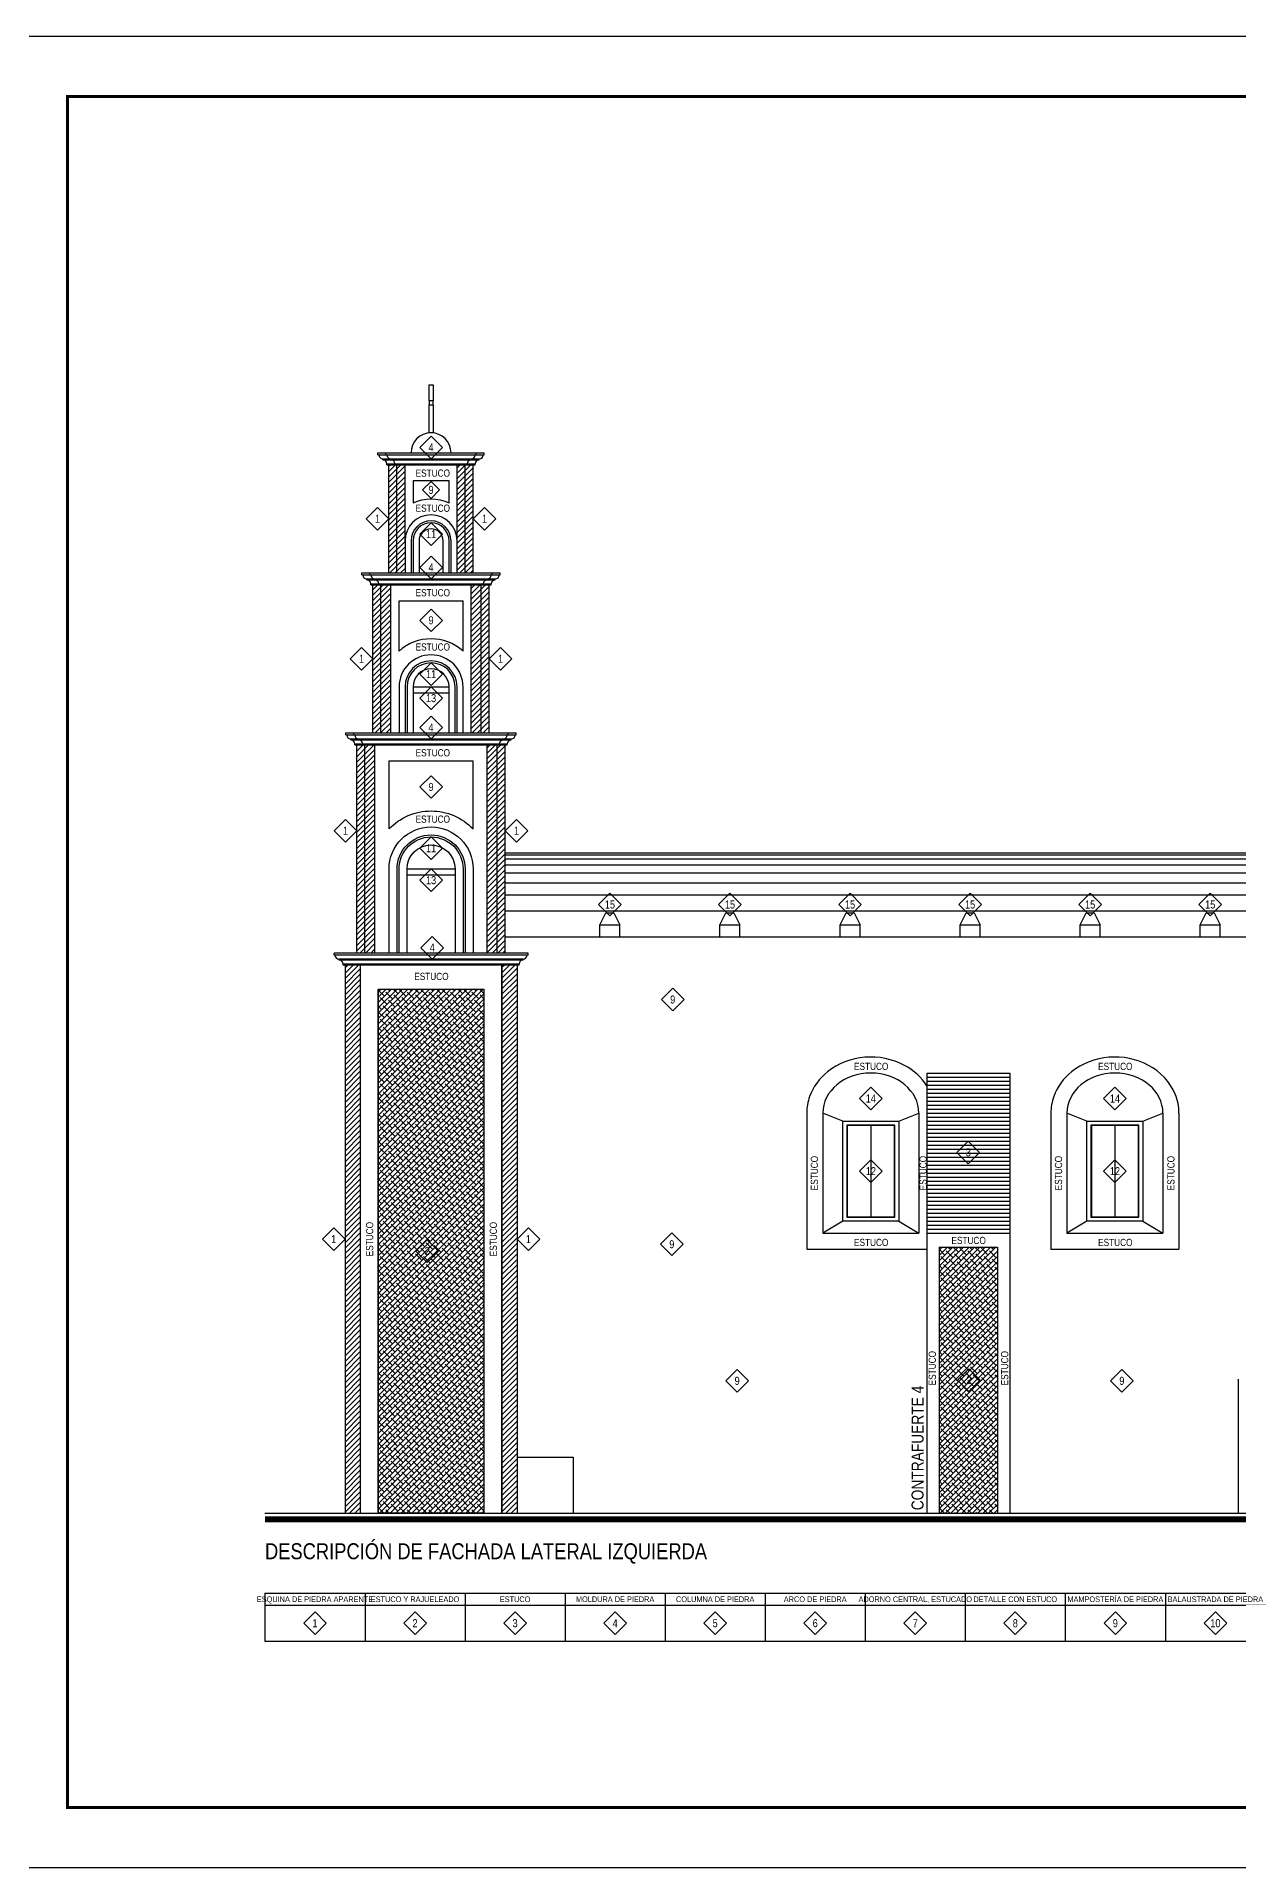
# Model space of a CAD drawing. Header units: millimetres. Extents: x 0 to 273, y 0 to 92.
# Drawn here: x 137.23 to 167.26, y 0 to 45.75 of the extents above; entities that cross this region are included whole.
import ezdxf
from ezdxf.enums import TextEntityAlignment as Align

# ---------------------------------------------------------------- set-up
doc = ezdxf.new("R2010")
doc.units = ezdxf.units.MM
for name, color, linetype in [('Areas', 7, 'Continuous'), ('Ashurados', 8, 'Continuous'), ('FORMATO', 7, 'Continuous'), ('Texto', 7, 'Continuous'), ('Trazo', 7, 'Continuous')]:
    doc.layers.add(name, color=color, linetype=linetype)
doc.styles.add('style4', font='')
doc.styles.get('style4').set_extended_font_data('DaxCondensed')
pattern_1 = [(45, (-36.27266, -76.9695), (-0.06735192, 0.06735192), [])]
pattern_2 = [(45, (-119.346885, -76.38992), (-0.06735192, 0.06735192), [])]
pattern_3 = [(45, (-145.71266, -76.9695), (-0.06735192, 0.06735192), []), (135, (-145.71266, -76.9695), (-0.202055763, 0.06735192), [0.238125, -0.142875])]

msp = doc.modelspace()

# ---------------------------------------------------------------- hatches: boundary and pattern name
at = {"layer": 'Ashurados'}
h = msp.add_hatch(dxfattribs=at)
h.set_pattern_fill('ANSI31', color=4, scale=0.03, style=0)
h.set_pattern_definition(pattern_1)
h.paths.add_polyline_path([(146.233, 35.05), (146.033, 35.05), (146.033, 32.35), (146.233, 32.35)])
h.paths.add_polyline_path([(146.438, 35.05), (146.233, 35.05), (146.233, 32.35), (146.438, 32.35), (146.438, 33.15)])
h = msp.add_hatch(dxfattribs=at)
h.set_pattern_fill('ANSI31', color=4, scale=0.03, style=0)
h.set_pattern_definition(pattern_1)
h.paths.add_polyline_path([(147.943, 35.05), (147.738, 35.05), (147.738, 33.15), (147.738, 32.35), (147.943, 32.35)])
h.paths.add_polyline_path([(147.943, 32.35), (148.143, 32.35), (148.143, 35.05), (147.943, 35.05)])
h = msp.add_hatch(dxfattribs=at)
h.set_pattern_fill('ANSI31', color=4, scale=0.03, style=0)
h.set_pattern_definition(pattern_1)
h.paths.add_polyline_path([(145.633, 28.35), (145.833, 28.35), (145.833, 32.05), (145.633, 32.05)])
h.paths.add_polyline_path([(145.833, 28.35), (146.083, 28.35), (146.083, 32.05), (145.833, 32.05)])
h = msp.add_hatch(dxfattribs=at)
h.set_pattern_fill('ANSI31', color=4, scale=0.03, style=0)
h.set_pattern_definition(pattern_1)
h.paths.add_polyline_path([(148.093, 28.35), (148.343, 28.35), (148.343, 32.05), (148.093, 32.05)])
h.paths.add_polyline_path([(148.543, 32.05), (148.343, 32.05), (148.343, 28.35), (148.543, 28.35)])
h = msp.add_hatch(dxfattribs=at)
h.set_pattern_fill('ANSI31', color=4, scale=0.03, style=0)
h.set_pattern_definition(pattern_1)
h.paths.add_polyline_path([(145.233, 22.85), (145.433, 22.85), (145.433, 28.05), (145.233, 28.05)])
h.paths.add_polyline_path([(145.433, 22.85), (145.683, 22.85), (145.683, 28.05), (145.433, 28.05)])
h = msp.add_hatch(dxfattribs=at)
h.set_pattern_fill('ANSI31', color=4, scale=0.03, style=0)
h.set_pattern_definition([(45, (-145.71266, -76.9695), (-0.06735192, 0.06735192), [])])
h.paths.add_polyline_path([(148.743, 28.05), (148.493, 28.05), (148.493, 22.85), (148.743, 22.85)])
h.paths.add_polyline_path([(148.943, 28.05), (148.743, 28.05), (148.743, 22.85), (148.943, 22.85)])
h = msp.add_hatch(dxfattribs=at)
h.set_pattern_fill('ANSI31', color=4, scale=0.03, style=0)
h.set_pattern_definition(pattern_2)
h.paths.add_polyline_path([(144.938, 8.85), (145.318, 8.85), (145.318, 22.55), (144.938, 22.55)])
h = msp.add_hatch(dxfattribs=at)
h.set_pattern_fill('ANSI31', color=4, scale=0.03, style=0)
h.set_pattern_definition(pattern_2)
h.paths.add_polyline_path([(149.238, 22.55), (148.858, 22.55), (148.858, 8.85), (149.238, 8.85)])
h = msp.add_hatch(dxfattribs=at)
h.set_pattern_fill('ANSI38', color=256, scale=0.03, style=0)
h.set_pattern_definition(pattern_3)
h.paths.add_polyline_path([(148.408, 21.95), (145.768, 21.95), (145.768, 8.85), (148.408, 8.85)])
h = msp.add_hatch(dxfattribs=at)
h.set_pattern_fill('ANSI38', color=256, scale=0.03, style=0)
h.set_pattern_definition(pattern_3)
h.paths.add_polyline_path([(161.243, 15.5), (159.783, 15.5), (159.783, 8.85), (161.243, 8.85)])

# ---------------------------------------------------------------- linework, layer by layer
at = {"layer": 'Areas'}
for points in [[(148.858, 22.55), (145.318, 22.55), (145.318, 8.85), (145.768, 8.85), (145.768, 21.95), (148.408, 21.95), (148.408, 8.85), (148.858, 8.85)], [(145.768, 21.95), (148.408, 21.95), (148.408, 8.85), (145.768, 8.85)]]:
    msp.add_lwpolyline(points, close=True, dxfattribs=at)
at = {"layer": 'FORMATO'}
msp.add_lwpolyline([(136.5, 0), (204.75, 0), (204.75, 45.75), (136.5, 45.75)], close=True, dxfattribs=at)
at = {"layer": 'FORMATO', "const_width": 0.075}
msp.add_lwpolyline([(192.525, 1.5), (192.525, 44.25), (138, 44.25), (138, 1.5)], close=True, dxfattribs=at)
at = {"layer": 'Texto'}
for p, q in [((142.938, 6.85), (180.438, 6.85)), ((142.938, 6.85), (142.938, 5.65)), ((142.938, 6.55), (180.438, 6.55)), ((145.438, 6.85), (145.438, 5.65)), ((147.938, 6.85), (147.938, 5.65)), ((150.438, 6.85), (150.438, 5.65)), ((152.938, 6.85), (152.938, 5.65)), ((155.438, 6.85), (155.438, 5.65)), ((157.938, 6.85), (157.938, 5.65)), ((160.438, 6.85), (160.438, 5.65)), ((162.938, 6.85), (162.938, 5.65)), ((165.438, 6.85), (165.438, 5.65)), ((142.938, 5.65), (180.438, 5.65))]:
    msp.add_line(p, q, dxfattribs=at)
for points in [[(146.805, 35.483), (147.088, 35.766), (147.37, 35.483), (147.088, 35.2)], [(146.875, 34.422), (147.088, 34.635), (147.3, 34.422), (147.088, 34.21)], [(145.467, 33.7), (145.75, 33.983), (146.033, 33.7), (145.75, 33.417)], [(148.143, 33.7), (148.425, 33.983), (148.708, 33.7), (148.425, 33.417)], [(146.805, 33.317), (147.088, 33.6), (147.37, 33.317), (147.088, 33.034)], [(146.805, 32.483), (147.088, 32.766), (147.37, 32.483), (147.088, 32.2)], [(146.805, 31.163), (147.088, 31.446), (147.37, 31.163), (147.088, 30.88)], [(145.067, 30.2), (145.35, 30.483), (145.633, 30.2), (145.35, 29.917)], [(148.543, 30.2), (148.825, 30.483), (149.108, 30.2), (148.825, 29.917)], [(146.805, 29.817), (147.088, 30.1), (147.37, 29.817), (147.088, 29.534)], [(146.805, 29.217), (147.088, 29.5), (147.37, 29.217), (147.088, 28.934)], [(146.805, 28.483), (147.088, 28.766), (147.37, 28.483), (147.088, 28.2)], [(146.805, 26.999), (147.088, 27.281), (147.37, 26.999), (147.088, 26.716)], [(144.667, 25.905), (144.95, 26.187), (145.233, 25.905), (144.95, 25.622)], [(148.943, 25.905), (149.225, 26.187), (149.508, 25.905), (149.225, 25.622)], [(146.805, 25.467), (147.088, 25.75), (147.37, 25.467), (147.088, 25.184)], [(146.805, 24.667), (147.088, 24.95), (147.37, 24.667), (147.088, 24.384)], [(151.275, 24.061), (151.558, 24.343), (151.84, 24.061), (151.558, 23.778)], [(154.275, 24.061), (154.558, 24.343), (154.84, 24.061), (154.558, 23.778)], [(157.275, 24.061), (157.558, 24.343), (157.84, 24.061), (157.558, 23.778)], [(160.275, 24.061), (160.558, 24.343), (160.84, 24.061), (160.558, 23.778)], [(163.275, 24.061), (163.558, 24.343), (163.84, 24.061), (163.558, 23.778)], [(166.275, 24.061), (166.558, 24.343), (166.84, 24.061), (166.558, 23.778)], [(146.835, 22.983), (147.118, 23.266), (147.401, 22.983), (147.118, 22.7)], [(152.844, 21.687), (153.127, 21.97), (153.41, 21.687), (153.127, 21.404)], [(157.795, 19.212), (158.078, 19.495), (158.36, 19.212), (158.078, 18.929)], [(163.895, 19.212), (164.178, 19.495), (164.46, 19.212), (164.178, 18.929)], [(160.23, 17.867), (160.513, 18.15), (160.795, 17.867), (160.513, 17.584)], [(157.795, 17.397), (158.078, 17.68), (158.36, 17.397), (158.078, 17.114)], [(163.895, 17.397), (164.178, 17.68), (164.46, 17.397), (164.178, 17.114)], [(144.372, 15.7), (144.655, 15.983), (144.938, 15.7), (144.655, 15.417)], [(146.711, 15.4), (146.994, 15.683), (147.277, 15.4), (146.994, 15.117)], [(149.238, 15.7), (149.52, 15.983), (149.803, 15.7), (149.52, 15.417)], [(152.822, 15.571), (153.104, 15.854), (153.387, 15.571), (153.104, 15.288)], [(154.454, 12.157), (154.737, 12.44), (155.019, 12.157), (154.737, 11.874)], [(160.243, 12.175), (160.526, 12.458), (160.809, 12.175), (160.526, 11.892)], [(164.068, 12.157), (164.351, 12.44), (164.633, 12.157), (164.351, 11.874)], [(143.905, 6.1), (144.188, 6.383), (144.47, 6.1), (144.188, 5.817)], [(146.405, 6.1), (146.688, 6.383), (146.97, 6.1), (146.688, 5.817)], [(148.905, 6.1), (149.188, 6.383), (149.47, 6.1), (149.188, 5.817)], [(151.405, 6.1), (151.688, 6.383), (151.97, 6.1), (151.688, 5.817)], [(153.905, 6.1), (154.188, 6.383), (154.47, 6.1), (154.188, 5.817)], [(156.405, 6.1), (156.688, 6.383), (156.97, 6.1), (156.688, 5.817)], [(158.905, 6.1), (159.188, 6.383), (159.47, 6.1), (159.188, 5.817)], [(161.405, 6.1), (161.688, 6.383), (161.97, 6.1), (161.688, 5.817)], [(163.905, 6.1), (164.188, 6.383), (164.47, 6.1), (164.188, 5.817)], [(166.405, 6.1), (166.688, 6.383), (166.97, 6.1), (166.688, 5.817)]]:
    msp.add_lwpolyline(points, close=True, dxfattribs=at)
at = {"layer": 'Trazo', "color": 4}
for p, q in [((145.758, 35.35), (148.418, 35.35)), ((145.758, 35.3), (145.758, 35.35)), ((145.758, 35.3), (148.418, 35.3)), ((145.958, 35.3), (145.958, 35.35)), ((148.218, 35.3), (148.218, 35.35)), ((148.418, 35.3), (148.418, 35.35)), ((145.883, 35.2), (148.293, 35.2)), ((145.883, 35.175), (145.883, 35.2)), ((145.883, 35.175), (148.293, 35.175)), ((145.983, 35.075), (148.193, 35.075)), ((145.983, 35.05), (145.983, 35.075)), ((145.983, 35.05), (148.193, 35.05)), ((146.083, 35.175), (146.083, 35.2)), ((146.183, 35.05), (146.183, 35.075)), ((147.993, 35.05), (147.993, 35.075)), ((148.093, 35.175), (148.093, 35.2)), ((148.193, 35.05), (148.193, 35.075)), ((148.293, 35.175), (148.293, 35.2)), ((145.358, 32.35), (148.818, 32.35)), ((145.358, 32.3), (145.358, 32.35)), ((145.358, 32.3), (148.818, 32.3)), ((145.483, 32.2), (148.693, 32.2)), ((145.483, 32.175), (145.483, 32.2)), ((145.483, 32.175), (148.693, 32.175)), ((145.558, 32.3), (145.558, 32.35)), ((145.583, 32.075), (148.593, 32.075)), ((145.583, 32.05), (145.583, 32.075)), ((145.583, 32.05), (148.593, 32.05)), ((145.683, 32.175), (145.683, 32.2)), ((145.783, 32.05), (145.783, 32.075)), ((148.393, 32.05), (148.393, 32.075)), ((148.493, 32.175), (148.493, 32.2)), ((148.593, 32.05), (148.593, 32.075)), ((148.618, 32.3), (148.618, 32.35)), ((148.693, 32.175), (148.693, 32.2)), ((148.818, 32.3), (148.818, 32.35)), ((144.958, 28.35), (149.218, 28.35)), ((144.958, 28.3), (144.958, 28.35)), ((144.958, 28.3), (149.218, 28.3)), ((145.083, 28.2), (149.093, 28.2)), ((145.083, 28.175), (145.083, 28.2)), ((145.083, 28.175), (149.093, 28.175)), ((145.158, 28.3), (145.158, 28.35)), ((145.183, 28.075), (148.993, 28.075)), ((145.183, 28.05), (145.183, 28.075)), ((145.183, 28.05), (148.993, 28.05)), ((145.283, 28.175), (145.283, 28.2)), ((145.383, 28.05), (145.383, 28.075)), ((148.793, 28.05), (148.793, 28.075)), ((148.893, 28.175), (148.893, 28.2)), ((148.993, 28.05), (148.993, 28.075)), ((149.018, 28.3), (149.018, 28.35)), ((149.093, 28.175), (149.093, 28.2)), ((149.218, 28.3), (149.218, 28.35)), ((148.943, 25.3), (183.188, 25.3)), ((148.943, 25.2), (183.188, 25.2)), ((148.943, 25.05), (183.188, 25.05)), ((148.943, 24.85), (183.188, 24.85)), ((148.943, 24.6), (183.188, 24.6)), ((148.943, 24.3), (183.188, 24.3)), ((148.943, 23.9), (183.188, 23.9)), ((149.513, 22.85), (144.663, 22.85)), ((144.663, 22.8), (144.663, 22.85)), ((149.513, 22.8), (144.663, 22.8)), ((149.388, 22.7), (144.788, 22.7)), ((144.788, 22.675), (144.788, 22.7)), ((149.388, 22.675), (144.788, 22.675)), ((149.288, 22.575), (144.888, 22.575)), ((144.888, 22.55), (144.888, 22.575)), ((149.288, 22.55), (144.888, 22.55)), ((149.288, 22.55), (149.288, 22.575)), ((149.388, 22.675), (149.388, 22.7)), ((149.513, 22.8), (149.513, 22.85))]:
    msp.add_line(p, q, dxfattribs=at)
at = {"layer": 'Trazo'}
for p, q in [((146.033, 32.35), (146.033, 35.05)), ((148.143, 32.35), (148.143, 35.05)), ((145.633, 28.35), (145.633, 32.05)), ((148.543, 28.35), (148.543, 32.05)), ((146.638, 29.5), (147.538, 29.5)), ((146.638, 29.35), (147.538, 29.35)), ((145.233, 22.85), (145.233, 28.05)), ((148.943, 22.85), (148.943, 28.05)), ((148.943, 25.35), (183.188, 25.35)), ((146.488, 24.95), (147.688, 24.95)), ((146.488, 24.8), (147.688, 24.8)), ((151.308, 23.55), (151.458, 23.85)), ((151.458, 23.85), (151.658, 23.85)), ((151.658, 23.85), (151.808, 23.55)), ((154.308, 23.55), (154.458, 23.85)), ((154.458, 23.85), (154.658, 23.85)), ((154.658, 23.85), (154.808, 23.55)), ((157.308, 23.55), (157.458, 23.85)), ((157.458, 23.85), (157.658, 23.85)), ((157.658, 23.85), (157.808, 23.55)), ((160.308, 23.55), (160.458, 23.85)), ((160.458, 23.85), (160.658, 23.85)), ((160.658, 23.85), (160.808, 23.55)), ((163.308, 23.55), (163.458, 23.85)), ((163.458, 23.85), (163.658, 23.85)), ((163.658, 23.85), (163.808, 23.55)), ((166.308, 23.55), (166.458, 23.85)), ((166.458, 23.85), (166.658, 23.85)), ((166.658, 23.85), (166.808, 23.55)), ((151.308, 23.25), (151.308, 23.55)), ((151.308, 23.55), (151.808, 23.55)), ((151.808, 23.25), (151.808, 23.55)), ((154.308, 23.25), (154.308, 23.55)), ((154.308, 23.55), (154.808, 23.55)), ((154.808, 23.25), (154.808, 23.55)), ((157.308, 23.25), (157.308, 23.55)), ((157.308, 23.55), (157.808, 23.55)), ((157.808, 23.25), (157.808, 23.55)), ((160.308, 23.25), (160.308, 23.55)), ((160.308, 23.55), (160.808, 23.55)), ((160.808, 23.25), (160.808, 23.55)), ((163.308, 23.25), (163.308, 23.55)), ((163.308, 23.55), (163.808, 23.55)), ((163.808, 23.25), (163.808, 23.55)), ((166.308, 23.25), (166.308, 23.55)), ((166.308, 23.55), (166.808, 23.55)), ((166.808, 23.25), (166.808, 23.55)), ((148.943, 23.25), (151.308, 23.25)), ((151.808, 23.25), (154.308, 23.25)), ((154.808, 23.25), (157.308, 23.25)), ((157.808, 23.25), (160.308, 23.25)), ((160.808, 23.25), (163.308, 23.25)), ((163.808, 23.25), (166.308, 23.25)), ((166.808, 23.25), (169.308, 23.25)), ((144.938, 22.55), (144.938, 8.85)), ((149.238, 22.55), (149.238, 8.85)), ((159.478, 19.85), (159.478, 8.85)), ((159.478, 19.85), (161.548, 19.85)), ((161.548, 19.85), (161.548, 8.85)), ((156.878, 18.85), (156.878, 15.85)), ((159.278, 18.85), (159.278, 15.85)), ((162.978, 18.85), (162.978, 15.85)), ((165.378, 18.85), (165.378, 15.85)), ((158.078, 18.54), (158.078, 16.26)), ((164.178, 18.54), (164.178, 16.26)), ((157.378, 16.15), (156.878, 15.85)), ((158.778, 16.15), (159.278, 15.85)), ((163.478, 16.15), (162.978, 15.85)), ((164.878, 16.15), (165.378, 15.85)), ((156.878, 15.85), (159.278, 15.85)), ((159.478, 15.85), (161.548, 15.85)), ((162.978, 15.85), (165.378, 15.85)), ((167.263, 8.85), (167.263, 12.2)), ((149.238, 10.25), (150.638, 10.25)), ((150.638, 10.25), (150.638, 8.85)), ((142.938, 8.85), (187.588, 8.85))]:
    msp.add_line(p, q, dxfattribs=at)
at = {"layer": 'Trazo', "color": 8}
for p, q in [((146.233, 32.35), (146.233, 35.05)), ((146.438, 33.15), (146.438, 35.05)), ((147.738, 33.15), (147.738, 35.05)), ((147.943, 32.35), (147.943, 35.05)), ((145.833, 28.35), (145.833, 32.05)), ((146.083, 28.35), (146.083, 32.05)), ((148.093, 28.35), (148.093, 32.05)), ((148.343, 28.35), (148.343, 32.05)), ((146.288, 31.65), (147.888, 31.65)), ((146.288, 30.394), (146.288, 31.65)), ((147.888, 30.394), (147.888, 31.65)), ((145.433, 22.85), (145.433, 28.05)), ((145.683, 22.85), (145.683, 28.05)), ((148.493, 22.85), (148.493, 28.05)), ((148.743, 22.85), (148.743, 28.05)), ((146.038, 27.65), (148.138, 27.65)), ((146.038, 25.95), (146.038, 27.65)), ((148.138, 25.95), (148.138, 27.65)), ((151.308, 23.25), (151.808, 23.25)), ((154.308, 23.25), (154.808, 23.25)), ((157.308, 23.25), (157.808, 23.25)), ((160.308, 23.25), (160.808, 23.25)), ((163.308, 23.25), (163.808, 23.25)), ((166.308, 23.25), (166.808, 23.25)), ((145.318, 22.55), (145.318, 8.85)), ((148.858, 22.55), (148.858, 8.85)), ((145.768, 21.95), (145.768, 8.85)), ((145.768, 21.95), (148.408, 21.95)), ((148.408, 21.95), (148.408, 8.85)), ((159.478, 19.75), (161.548, 19.75)), ((159.478, 19.65), (161.548, 19.65)), ((159.478, 19.55), (161.548, 19.55)), ((159.478, 19.45), (161.548, 19.45)), ((159.478, 19.35), (161.548, 19.35)), ((159.478, 19.25), (161.548, 19.25)), ((156.478, 18.85), (156.478, 15.45)), ((157.378, 18.65), (156.878, 18.85)), ((158.778, 18.65), (159.278, 18.85)), ((159.478, 19.15), (161.548, 19.15)), ((159.478, 19.05), (161.548, 19.05)), ((159.478, 18.95), (161.548, 18.95)), ((159.478, 18.85), (161.548, 18.85)), ((162.578, 18.85), (162.578, 15.45)), ((163.478, 18.65), (162.978, 18.85)), ((164.878, 18.65), (165.378, 18.85)), ((165.778, 18.85), (165.778, 15.45)), ((159.478, 18.75), (161.548, 18.75)), ((159.478, 18.65), (161.548, 18.65)), ((159.478, 18.55), (161.548, 18.55)), ((159.478, 18.45), (161.548, 18.45)), ((159.478, 18.35), (161.548, 18.35)), ((159.478, 18.25), (161.548, 18.25)), ((159.478, 18.15), (161.548, 18.15)), ((159.478, 18.05), (161.548, 18.05)), ((159.478, 17.95), (161.548, 17.95)), ((159.478, 17.85), (161.548, 17.85)), ((159.478, 17.75), (161.548, 17.75)), ((159.478, 17.65), (161.548, 17.65)), ((159.478, 17.55), (161.548, 17.55)), ((159.478, 17.45), (161.548, 17.45)), ((159.478, 17.35), (161.548, 17.35)), ((159.478, 17.25), (161.548, 17.25)), ((159.478, 17.15), (161.548, 17.15)), ((159.478, 17.05), (161.548, 17.05)), ((159.478, 16.95), (161.548, 16.95)), ((159.478, 16.85), (161.548, 16.85)), ((159.478, 16.75), (161.548, 16.75)), ((159.478, 16.65), (161.548, 16.65)), ((159.478, 16.55), (161.548, 16.55)), ((159.478, 16.45), (161.548, 16.45)), ((159.478, 16.35), (161.548, 16.35)), ((159.478, 16.25), (161.548, 16.25)), ((159.478, 16.15), (161.548, 16.15)), ((159.478, 16.05), (161.548, 16.05)), ((159.478, 15.95), (161.548, 15.95)), ((156.478, 15.45), (159.478, 15.45)), ((159.783, 15.5), (159.783, 8.85)), ((159.783, 15.5), (161.243, 15.5)), ((161.243, 15.5), (161.243, 8.85)), ((162.578, 15.45), (165.778, 15.45))]:
    msp.add_line(p, q, dxfattribs=at)
at = {"layer": 'Trazo'}
for points in [[(147.138, 36.65), (147.038, 36.65), (147.038, 37.05), (147.138, 37.05), (147.138, 36.65), (147.038, 36.65), (147.038, 36.55), (147.138, 36.55), (147.138, 35.85), (147.038, 35.85), (147.038, 36.55), (147.138, 36.55)], [(157.378, 18.65), (158.778, 18.65), (158.778, 16.15), (157.378, 16.15)], [(157.478, 18.55), (157.478, 16.25), (158.678, 16.25), (158.678, 18.55)], [(157.488, 18.54), (157.488, 16.26), (158.668, 16.26), (158.668, 18.54)], [(163.478, 18.65), (164.878, 18.65), (164.878, 16.15), (163.478, 16.15)], [(163.578, 18.55), (163.578, 16.25), (164.778, 16.25), (164.778, 18.55)], [(163.588, 18.54), (163.588, 16.26), (164.768, 16.26), (164.768, 18.54)]]:
    msp.add_lwpolyline(points, close=True, dxfattribs=at)
at = {"layer": 'Trazo', "color": 8}
msp.add_lwpolyline([(147.538, 34.65), (146.638, 34.65), (146.638, 34.099, -0.225148), (147.538, 34.099)], format="xyb", close=True, dxfattribs=at)
at = {"layer": 'Trazo'}
for points in [[(147.738, 32.35), (147.738, 33.15, 1), (146.438, 33.15), (146.438, 32.35)], [(147.588, 32.35), (147.588, 33.15, 1), (146.588, 33.15), (146.588, 32.35)], [(147.538, 32.35), (147.538, 33.15, 1), (146.638, 33.15), (146.638, 32.35)], [(147.388, 32.35), (147.388, 33.15, 1), (146.788, 33.15), (146.788, 32.35)], [(147.888, 28.35), (147.888, 29.5, 1), (146.288, 29.5), (146.288, 28.35)], [(147.738, 28.35), (147.738, 29.5, 1), (146.438, 29.5), (146.438, 28.35)], [(147.688, 28.35), (147.688, 29.5, 1), (146.488, 29.5), (146.488, 28.35)], [(147.538, 28.35), (147.538, 29.5, 1), (146.638, 29.5), (146.638, 28.35)], [(146.038, 22.85), (146.038, 24.95, -1), (148.138, 24.95), (148.138, 22.85)], [(146.238, 22.85), (146.238, 24.95, -1), (147.938, 24.95), (147.938, 22.85)], [(146.288, 22.85), (146.288, 24.95, -1), (147.888, 24.95), (147.888, 22.85)], [(146.488, 22.85), (146.488, 24.95, -1), (147.688, 24.95), (147.688, 22.85)]]:
    msp.add_lwpolyline(points, format="xyb", dxfattribs=at)
at = {"layer": 'Trazo', "color": 8}
for points in [[(147.888, 30.394, 0.381966), (146.288, 30.394)], [(146.038, 25.95, -0.428571), (148.138, 25.95, -0.428571)]]:
    msp.add_lwpolyline(points, format="xyb", dxfattribs=at)
at = {"layer": 'Trazo', "const_width": 0.15}
msp.add_lwpolyline([(142.938, 8.7), (187.588, 8.7)], dxfattribs=at)
at = {"layer": 'Trazo'}
msp.add_arc((147.088, 35.35), 0.5, 360, 180, dxfattribs=at)
at = {"layer": 'Trazo', "color": 4}
for centre, start, end in [((145.883, 35.3), 180, 270), ((146.083, 35.3), 180, 270), ((148.093, 35.3), 270, 0), ((148.293, 35.3), 270, 0), ((145.883, 35.075), 0, 90), ((146.083, 35.075), 0, 90), ((148.093, 35.075), 90, 180), ((148.293, 35.075), 90, 180), ((145.483, 32.3), 180, 270), ((145.483, 32.075), 0, 90), ((145.683, 32.3), 180, 270), ((145.683, 32.075), 0, 90), ((148.493, 32.075), 90, 180), ((148.493, 32.3), 270, 0), ((148.693, 32.075), 90, 180), ((148.693, 32.3), 270, 0), ((145.083, 28.3), 180, 270), ((145.083, 28.075), 0, 90), ((145.283, 28.3), 180, 270), ((145.283, 28.075), 0, 90), ((148.893, 28.075), 90, 180), ((148.893, 28.3), 270, 0), ((149.093, 28.075), 90, 180), ((149.093, 28.3), 270, 0), ((144.788, 22.8), 180, 270), ((144.788, 22.575), 0, 90), ((149.388, 22.575), 90, 180), ((149.388, 22.8), 270, 0)]:
    msp.add_arc(centre, 0.1, start, end, dxfattribs=at)
at = {"layer": 'Trazo'}
for centre in [(158.078, 18.85), (164.178, 18.85)]:
    msp.add_ellipse(centre, major_axis=(-1.2, 0), ratio=0.833333, start_param=3.141593, end_param=6.283185, dxfattribs=at)
at = {"layer": 'Trazo', "color": 8}
for points, knots in [([(159.478, 19.529), (159.342, 19.743), (159.146, 19.92), (158.621, 20.202), (158.27, 20.272), (157.587, 20.216), (157.254, 20.091), (156.791, 19.718), (156.633, 19.504), (156.502, 19.13), (156.478, 18.99), (156.478, 18.85)], [3.626119, 3.626119, 3.626119, 3.626119, 4.138856, 4.138856, 4.809566, 4.809566, 5.480276, 5.480276, 5.999302, 5.999302, 6.283185, 6.283185, 6.283185, 6.283185]), ([(165.778, 18.85), (165.778, 19.011), (165.745, 19.172), (165.56, 19.628), (165.316, 19.882), (164.721, 20.202), (164.37, 20.272), (163.687, 20.216), (163.354, 20.091), (162.891, 19.718), (162.733, 19.504), (162.602, 19.13), (162.578, 18.99), (162.578, 18.85)], [3.141593, 3.141593, 3.141593, 3.141593, 3.468146, 3.468146, 4.138856, 4.138856, 4.809566, 4.809566, 5.480276, 5.480276, 5.999302, 5.999302, 6.283185, 6.283185, 6.283185, 6.283185])]:
    msp.add_open_spline(points, degree=3, knots=knots, dxfattribs=at)

# ---------------------------------------------------------------- texts
at = {"layer": 'Texto', "style": 'style4'}
for s, height, p in [('4', 0.2, (147.088, 35.385)), ('ESTUCO', 0.18, (147.132, 34.752)), ('9', 0.2, (147.088, 34.324)), ('ESTUCO', 0.18, (147.132, 33.876)), ('1', 0.2, (145.75, 33.602)), ('11', 0.2, (147.088, 33.219)), ('1', 0.2, (148.425, 33.602)), ('4', 0.2, (147.088, 32.385)), ('ESTUCO', 0.18, (147.132, 31.764)), ('9', 0.2, (147.088, 31.065)), ('1', 0.2, (145.35, 30.102)), ('ESTUCO', 0.18, (147.132, 30.407)), ('1', 0.2, (148.825, 30.102)), ('11', 0.2, (147.088, 29.719)), ('13', 0.2, (147.088, 29.119)), ('4', 0.2, (147.088, 28.385)), ('ESTUCO', 0.18, (147.132, 27.763)), ('9', 0.2, (147.088, 26.9)), ('ESTUCO', 0.18, (147.132, 26.105)), ('1', 0.2, (144.95, 25.806)), ('1', 0.2, (149.225, 25.806)), ('11', 0.2, (147.088, 25.369)), ('13', 0.2, (147.088, 24.569)), ('15', 0.2, (151.558, 23.962)), ('15', 0.2, (154.558, 23.962)), ('15', 0.2, (157.558, 23.962)), ('15', 0.2, (160.558, 23.962)), ('15', 0.2, (163.558, 23.962)), ('15', 0.2, (166.558, 23.962)), ('4', 0.2, (147.118, 22.885)), ('ESTUCO', 0.18, (147.097, 22.175)), ('9', 0.2, (153.127, 21.589)), ('ESTUCO', 0.18, (158.087, 19.927)), ('ESTUCO', 0.18, (164.187, 19.927)), ('14', 0.2, (158.078, 19.114)), ('14', 0.2, (164.178, 19.114)), ('3', 0.2, (160.513, 17.769)), ('12', 0.2, (158.078, 17.299)), ('12', 0.2, (164.178, 17.299)), ('1', 0.2, (144.655, 15.602)), ('1', 0.2, (149.52, 15.602)), ('9', 0.2, (153.104, 15.473)), ('ESTUCO', 0.18, (158.087, 15.527)), ('ESTUCO', 0.18, (160.522, 15.577)), ('ESTUCO', 0.18, (164.187, 15.527)), ('2', 0.2, (146.994, 15.302)), ('9', 0.2, (154.737, 12.059)), ('2', 0.2, (160.526, 12.077)), ('9', 0.2, (164.351, 12.059)), ('ESQUINA DE PIEDRA APARENTE', 0.14, (144.188, 6.63)), ('ESTUCO Y RAJUELEADO', 0.14, (146.688, 6.63)), ('ESTUCO', 0.14, (149.188, 6.63)), ('MOLDURA DE PIEDRA', 0.14, (151.688, 6.63)), ('COLUMNA DE PIEDRA', 0.14, (154.188, 6.63)), ('ARCO DE PIEDRA', 0.14, (156.688, 6.63)), ('ADORNO CENTRAL, ESTUCADO', 0.14, (159.188, 6.63)), ('DETALLE CON ESTUCO', 0.14, (161.688, 6.63)), ('MAMPOSTERÍA DE PIEDRA', 0.14, (164.188, 6.63)), ('BALAUSTRADA DE PIEDRA', 0.14, (166.688, 6.63)), ('1', 0.2, (144.188, 6.002)), ('2', 0.2, (146.688, 6.002)), ('3', 0.2, (149.188, 6.002)), ('4', 0.2, (151.688, 6.002)), ('5', 0.2, (154.188, 6.002)), ('6', 0.2, (156.688, 6.002)), ('7', 0.2, (159.188, 6.002)), ('8', 0.2, (161.688, 6.002)), ('9', 0.2, (164.188, 6.002)), ('10', 0.2, (166.688, 6.002))]:
    msp.add_text(s, height=height, dxfattribs=at).set_placement(p, align=Align.CENTER)
for s, height, p in [('ESTUCO', 0.18, (156.757, 17.35)), ('ESTUCO', 0.18, (159.473, 17.35)), ('ESTUCO', 0.18, (162.857, 17.35)), ('ESTUCO', 0.18, (165.666, 17.35)), ('ESTUCO', 0.18, (145.643, 15.7)), ('ESTUCO', 0.18, (148.735, 15.7)), ('ESTUCO', 0.18, (159.703, 12.475)), ('ESTUCO', 0.18, (161.512, 12.475)), ('CONTRAFUERTE 4', 0.3, (159.395, 10.481))]:
    msp.add_text(s, height=height, rotation=90, dxfattribs=at).set_placement(p, align=Align.CENTER)
msp.add_text('DESCRIPCIÓN DE FACHADA LATERAL IZQUIERDA', height=0.4, dxfattribs=at).set_placement((142.938, 7.7))

doc.saveas('drawing.dxf')
